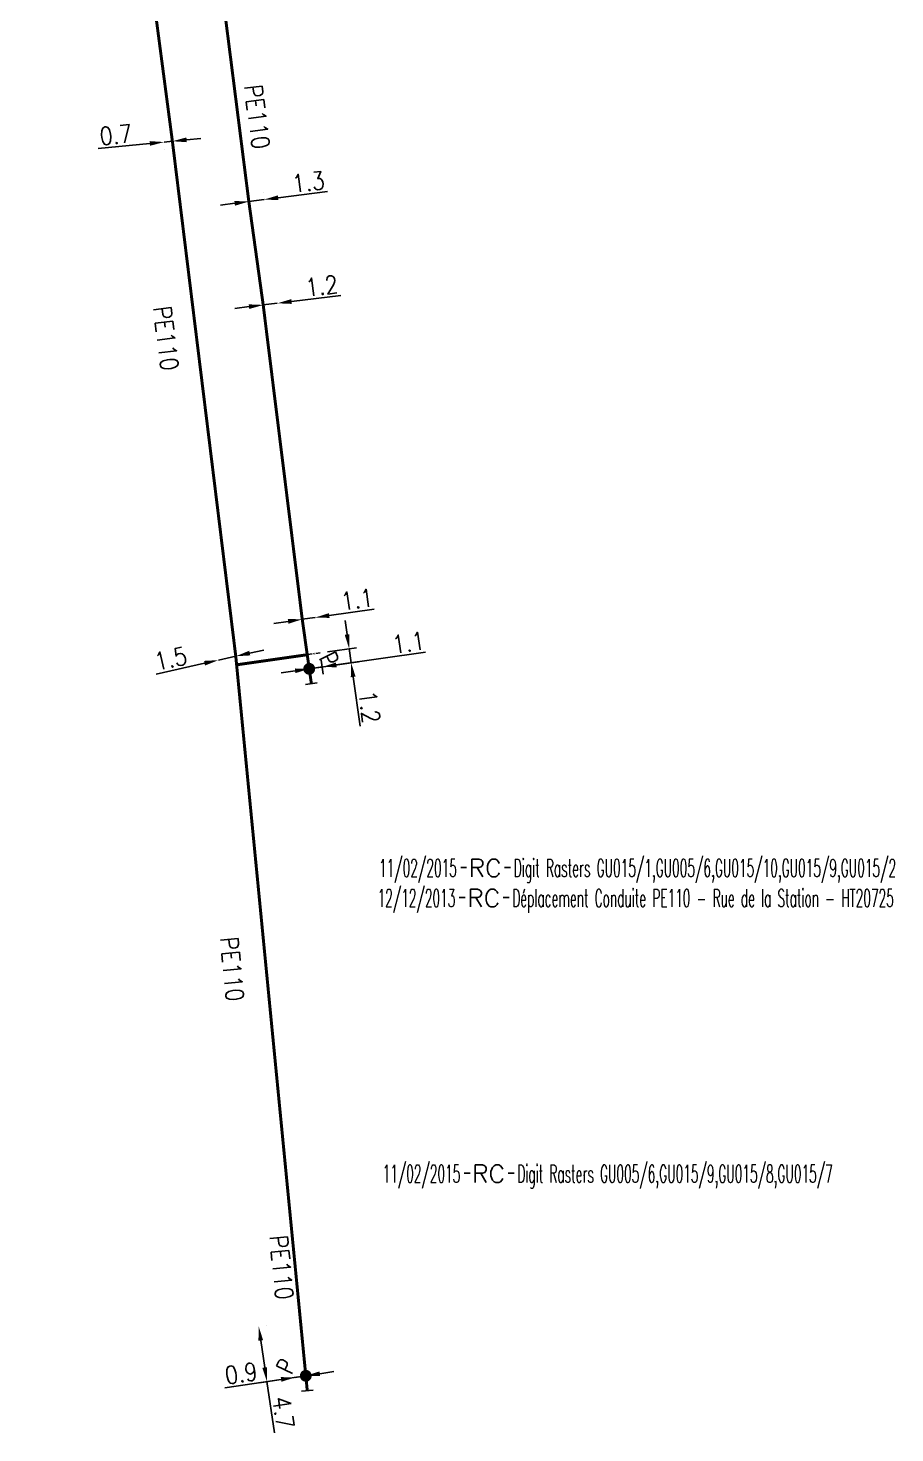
# Model space of a CAD drawing. Header units: millimetres. Extents: x 147000 to 147997, y 130417 to 131006.
# Drawn here: x 147411.2 to 147484.2, y 130716.7 to 130835 of the extents above; entities that cross this region are included whole.
import ezdxf
from ezdxf.enums import TextEntityAlignment as Align

# ---------------------------------------------------------------- set-up
doc = ezdxf.new("R2010")
doc.units = ezdxf.units.MM
doc.header["$PDMODE"] = 34
doc.linetypes.add('CENTER2', pattern=[28.575, 19.05, -3.175, 3.175, -3.175])
doc.linetypes.add('L_100_PE', pattern=[14, 10, -1.5, 1, -1.5])
doc.layers.get('0').update_dxf_attribs({"linetype": 'CONTINUOUS'})
doc.layers.get('Defpoints').update_dxf_attribs({"linetype": 'CONTINUOUS'})
for name, color, linetype in [('L_140', 3, 'CONTINUOUS'), ('L_300', 7, 'CONTINUOUS'), ('L_340', 7, 'CONTINUOUS')]:
    doc.layers.add(name, color=color, linetype=linetype)
doc.styles.add('G_ROMANS', font='ROMANS.SHX', dxfattribs={"width": 0.75})
doc.styles.get("Standard").update_dxf_attribs({"font": 'romans.shx', "width": 0.85})
doc.dimstyles.get("Standard").update_dxf_attribs({"dimtxt": 1.5, "dimasz": 1.2, "dimexe": 0.625, "dimexo": 0.625, "dimgap": 0.25, "dimtad": 1, "dimdec": 1, "dimzin": 0, "dimdsep": 46, "dimtxsty": 'Standard', "dimcen": -0.5, "dimadec": 0, "dimazin": 0, "dimtfac": 1, "dimtdec": 1, "dimtmove": 0, "dimatfit": 3, "dimfxl": 0, "dimtolj": 1, "dimtzin": 0, "dimarcsym": 0})

# ---------------------------------------------------------------- blocks, each defined once
blk = doc.blocks.new('GIS_MODF')
at = {"color": 0, "linetype": 'Continuous', "flags": 128}
for points in [[(-2.18, -0.01), (-1.68, -0.01)], [(1.52, -0.01), (2.02, -0.01)]]:
    blk.add_lwpolyline(points, dxfattribs=at)
at = {"color": 0, "linetype": 'Continuous', "width": 0.5}
blk.add_attdef('DATE', text='', height=1.5, dxfattribs=at).set_placement((-2.5, -0.8), align=Align.RIGHT)
at = {"color": 0, "linetype": 'Continuous', "width": 1.771291}
blk.add_attdef('USER', text='', height=1.5, dxfattribs=at).set_placement((-1.51, -0.8), (1.28, -0.8), align=Align.FIT)
at = {"color": 0, "linetype": 'Continuous', "width": 0.5}
blk.add_attdef('DESC', (2.29, -0.8), '', height=1.5, dxfattribs=at)
blk = doc.blocks.new('L_340_07')
at = {"color": 0, "linetype": 'Continuous', "const_width": 0.25, "flags": 128}
blk.add_lwpolyline([(0, 0), (1.25, 0)], dxfattribs=at)
at = {"color": 0, "linetype": 'Continuous', "flags": 128}
blk.add_lwpolyline([(1.25, -0.5), (1.25, 0.5)], dxfattribs=at)
at = {"color": 0, "linetype": 'Continuous', "width": 0.75, "flags": 3}
for tag, p in [('DEF_LEG', (0.72, -3.47)), ('DEF_COUP', (0.72, -5.97)), ('DEF_TYPE', (0.72, -8.47))]:
    blk.add_attdef(tag, text='', height=1.2, dxfattribs=at).set_placement(p, align=Align.MIDDLE)
blk = doc.blocks.new('L_300_12')
at = {"color": 0, "linetype": 'Continuous', "const_width": 0.497, "flags": 128}
blk.add_lwpolyline([(-0.25, 0, 1), (0.25, 0, 1)], format="xyb", close=True, dxfattribs=at)
at = {"color": 0, "linetype": 'Continuous', "style": 'G_ROMANS', "width": 0.75}
blk.add_text('P', height=1.5, dxfattribs=at).set_placement((0, 1.85), align=Align.MIDDLE)
at = {"color": 0, "linetype": 'Continuous', "width": 0.75, "flags": 3}
for tag, p in [('DEF_LEG', (0, -5)), ('DEF_COUP', (0, -7.5)), ('DEF_TYPE', (0, -10))]:
    blk.add_attdef(tag, text='', height=1.2, dxfattribs=at).set_placement(p, align=Align.MIDDLE)
blk = doc.blocks.new('*D93')
at = {"layer": 'Defpoints', "color": 0, "linetype": 'Continuous', "transparency": 16777216}
for p in [(147429.81, 130820.41), (147431.1, 130820.58), (147431.1, 130820.58)]:
    blk.add_point(p, dxfattribs=at)
at = {"layer": 'L_140', "color": 0, "linetype": 'Continuous', "lineweight": -2, "transparency": 16777216}
for p, q in [((147432.29, 130820.73), (147436.44, 130821.26)), ((147428.62, 130820.26), (147427.43, 130820.11)), ((147429.73, 130821.03), (147429.73, 130821.03)), ((147429.81, 130820.41), (147431.1, 130820.58)), ((147431.02, 130821.2), (147431.02, 130821.2))]:
    blk.add_line(p, q, dxfattribs=at)
at = {"layer": 'L_140', "color": 0, "linetype": 'Continuous', "transparency": 16777216}
for points in [[(147428.59, 130820.46), (147428.64, 130820.06), (147429.81, 130820.41)], [(147432.26, 130820.93), (147432.31, 130820.53), (147431.1, 130820.58)]]:
    blk.add_solid(points, dxfattribs=at)
at = {"layer": 'L_140', "color": 0, "linetype": 'Continuous', "transparency": 16777216, "insert": (147434.83, 130822.06), "char_height": 1.5, "attachment_point": 5, "rotation": 7.2524}
blk.add_mtext('\\A1;1.3', dxfattribs=at)
blk = doc.blocks.new('*D94')
at = {"layer": 'Defpoints', "color": 0, "linetype": 'Continuous', "transparency": 16777216}
for p in [(147432.21, 130811.84), (147432.21, 130811.84), (147431.02, 130811.7)]:
    blk.add_point(p, dxfattribs=at)
at = {"layer": 'L_140', "color": 0, "linetype": 'Continuous', "lineweight": -2, "transparency": 16777216}
for p, q in [((147431.02, 130811.7), (147432.21, 130811.84)), ((147433.4, 130811.99), (147437.56, 130812.49)), ((147429.83, 130811.56), (147428.63, 130811.41))]:
    blk.add_line(p, q, dxfattribs=at)
at = {"layer": 'L_140', "color": 0, "linetype": 'Continuous', "transparency": 16777216}
for points in [[(147429.8, 130811.75), (147429.85, 130811.36), (147431.02, 130811.7)], [(147433.38, 130812.19), (147433.42, 130811.79), (147432.21, 130811.84)]]:
    blk.add_solid(points, dxfattribs=at)
at = {"layer": 'L_140', "color": 0, "linetype": 'Continuous', "transparency": 16777216, "insert": (147435.95, 130813.31), "char_height": 1.5, "attachment_point": 5, "rotation": 6.8989}
blk.add_mtext('\\A1;1.2', dxfattribs=at)
blk = doc.blocks.new('*D95')
at = {"layer": 'Defpoints', "color": 0, "linetype": 'Continuous', "transparency": 16777216}
for p in [(147434.31, 130785.22), (147435.4, 130785.37), (147435.4, 130785.37)]:
    blk.add_point(p, dxfattribs=at)
at = {"layer": 'L_140', "color": 0, "linetype": 'Continuous', "lineweight": -2, "transparency": 16777216}
for p, q in [((147436.59, 130785.54), (147440.37, 130786.08)), ((147433.12, 130785.05), (147431.93, 130784.88)), ((147434.31, 130785.22), (147435.4, 130785.37))]:
    blk.add_line(p, q, dxfattribs=at)
at = {"layer": 'L_140', "color": 0, "linetype": 'Continuous', "transparency": 16777216}
for points in [[(147436.56, 130785.74), (147436.61, 130785.34), (147435.4, 130785.37)], [(147433.09, 130785.25), (147433.15, 130784.85), (147434.31, 130785.22)]]:
    blk.add_solid(points, dxfattribs=at)
at = {"layer": 'L_140', "color": 0, "linetype": 'Continuous', "transparency": 16777216, "insert": (147438.93, 130786.89), "char_height": 1.5, "attachment_point": 5, "rotation": 8.1128}
blk.add_mtext('\\A1;1.1', dxfattribs=at)
blk = doc.blocks.new('*D96')
at = {"layer": 'Defpoints', "color": 0, "linetype": 'Continuous', "transparency": 16777216}
for p in [(147435.82, 130782.4), (147434.9, 130781.05), (147435.99, 130781.21)]:
    blk.add_point(p, dxfattribs=at)
at = {"layer": 'L_300', "color": 0, "linetype": 'Continuous', "lineweight": -2, "transparency": 16777216}
for p, q in [((147437.18, 130781.38), (147444.7, 130782.45)), ((147434.9, 130781.05), (147435.99, 130781.21)), ((147435.91, 130781.78), (147436.08, 130780.59)), ((147433.71, 130780.89), (147432.53, 130780.72))]:
    blk.add_line(p, q, dxfattribs=at)
at = {"layer": 'L_300', "color": 0, "linetype": 'Continuous', "transparency": 16777216}
for points in [[(147433.69, 130781.08), (147433.74, 130780.69), (147434.9, 130781.05)], [(147437.15, 130781.58), (147437.21, 130781.18), (147435.99, 130781.21)]]:
    blk.add_solid(points, dxfattribs=at)
at = {"layer": 'L_300', "color": 0, "linetype": 'Continuous', "transparency": 16777216, "insert": (147443.26, 130783.26), "char_height": 1.5, "attachment_point": 5, "rotation": 8.1128}
blk.add_mtext('\\A1;1.1', dxfattribs=at)
blk = doc.blocks.new('*D97')
at = {"layer": 'Defpoints', "color": 0, "linetype": 'Continuous', "transparency": 16777216}
for p in [(147427.25, 130781.78), (147427.25, 130781.78), (147428.71, 130782.11)]:
    blk.add_point(p, dxfattribs=at)
at = {"layer": 'L_140', "color": 0, "linetype": 'Continuous', "lineweight": -2, "transparency": 16777216}
for p, q in [((147429.88, 130782.37), (147431.06, 130782.63)), ((147426.08, 130781.52), (147421.99, 130780.61)), ((147428.71, 130782.11), (147427.25, 130781.78))]:
    blk.add_line(p, q, dxfattribs=at)
at = {"layer": 'L_140', "color": 0, "linetype": 'Continuous', "transparency": 16777216}
for points in [[(147429.84, 130782.57), (147429.93, 130782.18), (147428.71, 130782.11)], [(147426.04, 130781.72), (147426.12, 130781.33), (147427.25, 130781.78)]]:
    blk.add_solid(points, dxfattribs=at)
at = {"layer": 'L_140', "color": 0, "linetype": 'Continuous', "transparency": 16777216, "insert": (147423.23, 130781.91), "char_height": 1.5, "attachment_point": 5, "rotation": 12.6017}
blk.add_mtext('\\A1;1.5', dxfattribs=at)
blk = doc.blocks.new('*D98')
at = {"layer": 'Defpoints', "color": 0, "linetype": 'Continuous', "transparency": 16777216}
for p in [(147435.82, 130782.4), (147438.26, 130782.75), (147434.9, 130781.05)]:
    blk.add_point(p, dxfattribs=at)
at = {"layer": 'L_300', "color": 0, "linetype": 'Continuous', "lineweight": -2, "transparency": 16777216}
for p, q in [((147438.09, 130783.93), (147437.92, 130785.12)), ((147436.44, 130782.49), (147438.88, 130782.83)), ((147438.26, 130782.75), (147438.43, 130781.56)), ((147435.52, 130781.14), (147439.05, 130781.65)), ((147438.6, 130780.37), (147439.19, 130776.22))]:
    blk.add_line(p, q, dxfattribs=at)
at = {"layer": 'L_300', "color": 0, "linetype": 'Continuous', "transparency": 16777216}
for points in [[(147438.29, 130783.96), (147437.89, 130783.91), (147438.26, 130782.75)], [(147438.8, 130780.4), (147438.4, 130780.34), (147438.43, 130781.56)]]:
    blk.add_solid(points, dxfattribs=at)
at = {"layer": 'L_300', "color": 0, "linetype": 'Continuous', "transparency": 16777216, "insert": (147439.97, 130777.84), "char_height": 1.5, "attachment_point": 5, "rotation": 278.1128}
blk.add_mtext('\\A1;1.2', dxfattribs=at)
blk = doc.blocks.new('*D102')
at = {"layer": 'Defpoints', "color": 0, "linetype": 'Continuous', "transparency": 16777216}
for p in [(147422.68, 130825.42), (147422.68, 130825.42), (147423.37, 130825.49)]:
    blk.add_point(p, dxfattribs=at)
at = {"layer": 'L_140', "color": 0, "linetype": 'Continuous', "lineweight": -2, "transparency": 16777216}
for p, q in [((147421.48, 130825.3), (147417.13, 130824.88)), ((147423.37, 130825.49), (147422.68, 130825.42)), ((147422.74, 130824.8), (147422.74, 130824.8)), ((147423.44, 130824.87), (147423.44, 130824.87)), ((147424.57, 130825.61), (147425.76, 130825.72))]:
    blk.add_line(p, q, dxfattribs=at)
at = {"layer": 'L_140', "color": 0, "linetype": 'Continuous', "transparency": 16777216}
for points in [[(147421.46, 130825.5), (147421.5, 130825.11), (147422.68, 130825.42)], [(147424.55, 130825.81), (147424.59, 130825.41), (147423.37, 130825.49)]]:
    blk.add_solid(points, dxfattribs=at)
at = {"layer": 'L_140', "color": 0, "linetype": 'Continuous', "transparency": 16777216, "insert": (147418.61, 130826.03), "char_height": 1.5, "attachment_point": 5, "rotation": 5.6088}
blk.add_mtext('\\A1;0.7', dxfattribs=at)
blk = doc.blocks.new('*D256')
at = {"layer": 'Defpoints', "color": 0, "linetype": 'Continuous', "transparency": 16777216}
for p in [(147430.64, 130725.67), (147430.64, 130725.67), (147434.61, 130721.5)]:
    blk.add_point(p, dxfattribs=at)
at = {"layer": 'L_300', "color": 0, "linetype": 'Continuous', "lineweight": -2, "transparency": 16777216}
for p, q in [((147431.26, 130725.76), (147431.26, 130725.76)), ((147430.82, 130724.48), (147431.15, 130722.2)), ((147433.99, 130721.41), (147430.71, 130720.92)), ((147431.33, 130721.02), (147431.97, 130716.69))]:
    blk.add_line(p, q, dxfattribs=at)
at = {"layer": 'L_300', "color": 0, "linetype": 'Continuous', "transparency": 16777216}
for points in [[(147431.01, 130724.51), (147430.62, 130724.45), (147430.64, 130725.67)], [(147431.35, 130722.23), (147430.95, 130722.17), (147431.33, 130721.02)]]:
    blk.add_solid(points, dxfattribs=at)
at = {"layer": 'L_300', "color": 0, "linetype": 'Continuous', "transparency": 16777216, "insert": (147432.72, 130718.41), "char_height": 1.5, "attachment_point": 5, "rotation": 278.4013}
blk.add_mtext('\\A1;4.7', dxfattribs=at)
blk = doc.blocks.new('*D257')
at = {"layer": 'Defpoints', "color": 0, "linetype": 'Continuous', "transparency": 16777216}
for p in [(147433.72, 130721.37), (147433.72, 130721.37), (147434.61, 130721.5)]:
    blk.add_point(p, dxfattribs=at)
at = {"layer": 'L_300', "color": 0, "linetype": 'Continuous', "lineweight": -2, "transparency": 16777216}
for p, q in [((147435.79, 130721.68), (147436.98, 130721.85)), ((147432.53, 130721.19), (147427.78, 130720.49)), ((147434.61, 130721.5), (147433.72, 130721.37))]:
    blk.add_line(p, q, dxfattribs=at)
at = {"layer": 'L_300', "color": 0, "linetype": 'Continuous', "transparency": 16777216}
for points in [[(147435.76, 130721.87), (147435.82, 130721.48), (147434.61, 130721.5)], [(147432.5, 130721.39), (147432.56, 130721), (147433.72, 130721.37)]]:
    blk.add_solid(points, dxfattribs=at)
at = {"layer": 'L_300', "color": 0, "linetype": 'Continuous', "transparency": 16777216, "insert": (147429.17, 130721.71), "char_height": 1.5, "attachment_point": 5, "rotation": 8.4013}
blk.add_mtext('\\A1;0.9', dxfattribs=at)

msp = doc.modelspace()

# ---------------------------------------------------------------- linework, layer by layer
at = {"layer": 'L_140', "linetype": 'L_100_PE', "const_width": 0.25, "flags": 128}
for points in [[(147434.9, 130781.05), (147434.73, 130782.24), (147434.31, 130785.22), (147431.02, 130811.7), (147429.81, 130820.41), (147426.76, 130844.43), (147424.51, 130862.34), (147422.2, 130879.47), (147421.47, 130885.92), (147419.47, 130897.88), (147416.4, 130914.44), (147415.01, 130921.91), (147414.78, 130926.43), (147413.81, 130931.19), (147412.77, 130936.28), (147411.61, 130941.56), (147411.34, 130944.72), (147411.91, 130947.54), (147414.97, 130956.94), (147415.88, 130960), (147421, 130969.23), (147423.89, 130975.91), (147424.14, 130977.95), (147427.27, 130983.14), (147428.73, 130986.65), (147432, 130990.78), (147436.56, 131000)], [(147434.73, 130782.24), (147428.78, 130781.39)]]:
    msp.add_lwpolyline(points, dxfattribs=at)
at = {"layer": 'L_140', "linetype": 'L_100_PE', "flags": 128}
msp.add_lwpolyline([(147434.61, 130721.5, 0.25, 0.25, 0), (147428.78, 130781.39, 0.25, 0.25, 0), (147428.71, 130782.11, 0.25, 0.25, 0), (147423.37, 130825.49, 0.25, 0.25, 0), (147419.31, 130856.3, 0.25, 0.25, 0), (147417.7, 130868.85, 0.25, 0.25, 0), (147416.07, 130881.4, 0.25, 0.25, 0), (147413.82, 130895.81, 0.25, 0.25, 0), (147411.73, 130907.46, 0.25, 0.25, 0), (147411.67, 130907.75, 0, 0, 0)], format="xyseb", dxfattribs=at)
at = {"layer": 'L_140', "color": 7, "linetype": 'CENTER2', "ltscale": 0.02, "flags": 128}
msp.add_lwpolyline([(147435.82, 130782.4), (147434.73, 130782.24)], dxfattribs=at)

# ---------------------------------------------------------------- block references
at = {"layer": 'L_140'}
ref = msp.add_blockref('GIS_MODF', (147449.84, 130764.32), dxfattribs=at)
ref.add_attrib('DATE', '11/02/2015', dxfattribs={"layer": '0', "color": 0, "linetype": 'Continuous', "height": 1.5, "width": 0.5}).set_placement((147447.33, 130763.52), align=Align.RIGHT)
ref.add_attrib('USER', 'RC', dxfattribs={"layer": '0', "color": 0, "linetype": 'Continuous', "height": 1.5, "width": 0.99919}).set_placement((147448.33, 130763.52), (147451.11, 130763.52), align=Align.FIT)
ref.add_attrib('DESC', 'Digit Rasters GU015/1,GU005/6,GU015/10,GU015/9,GU015/2', (147452.13, 130763.52), dxfattribs={"layer": '0', "color": 0, "linetype": 'Continuous', "height": 1.5, "width": 0.5})
ref = msp.add_blockref('GIS_MODF', (147449.71, 130761.79), dxfattribs=at)
ref.add_attrib('DATE', '12/12/2013', dxfattribs={"layer": '0', "color": 0, "linetype": 'Continuous', "height": 1.5, "width": 0.5}).set_placement((147447.21, 130760.99), align=Align.RIGHT)
ref.add_attrib('USER', 'RC', dxfattribs={"layer": '0', "color": 0, "linetype": 'Continuous', "height": 1.5, "width": 0.99919}).set_placement((147448.21, 130760.99), (147450.99, 130760.99), align=Align.FIT)
ref.add_attrib('DESC', 'Déplacement Conduite PE110 - Rue de la Station - HT20725', (147452, 130760.99), dxfattribs={"layer": '0', "color": 0, "linetype": 'Continuous', "height": 1.5, "width": 0.5})
ref = msp.add_blockref('GIS_MODF', (147450.13, 130738.57), dxfattribs=at)
ref.add_attrib('DATE', '11/02/2015', dxfattribs={"layer": '0', "color": 0, "linetype": 'Continuous', "height": 1.5, "width": 0.5}).set_placement((147447.63, 130737.77), align=Align.RIGHT)
ref.add_attrib('USER', 'RC', dxfattribs={"layer": '0', "color": 0, "linetype": 'Continuous', "height": 1.5, "width": 0.99919}).set_placement((147448.62, 130737.77), (147451.4, 130737.77), align=Align.FIT)
ref.add_attrib('DESC', 'Digit Rasters GU005/6,GU015/9,GU015/8,GU015/7', (147452.42, 130737.77), dxfattribs={"layer": '0', "color": 0, "linetype": 'Continuous', "height": 1.5, "width": 0.5})
at = {"layer": 'L_300'}
for p, rotation in [((147434.9, 130781.05), 295.9910578272542), ((147434.61, 130721.5), 64.10416091793614)]:
    msp.add_blockref('L_300_12', p, dxfattribs=dict(at, rotation=rotation))
at = {"layer": 'L_340'}
for p, rotation in [((147434.9, 130781.05), 278.112837926669), ((147434.61, 130721.5), 275.5557457689364)]:
    msp.add_blockref('L_340_07', p, dxfattribs=dict(at, rotation=rotation))

# ---------------------------------------------------------------- texts
at = {"layer": 'L_140', "linetype": 'Continuous', "width": 0.85}
for rotation, p in [(277.2392, (147429.42, 130830.17)), (277.0176, (147421.76, 130811.51)), (275.5557, (147427.39, 130758.41)), (275.5557, (147431.56, 130733.28))]:
    msp.add_text('PE110', height=1.5, rotation=rotation, dxfattribs=at).set_placement(p)

# ---------------------------------------------------------------- dimensions: what is measured, and where the dimension line sits
at = {"layer": 'L_140', "linetype": 'Continuous'}
for base, p1, p2, angle, picture, middle in [((147422.68, 130825.42), (147423.37, 130825.49), (147422.68, 130825.42), 5.6088, '*D102', (147418.71, 130825.03)), ((147431.1, 130820.58), (147429.81, 130820.41), (147431.1, 130820.58), 187.2524, '*D93', (147434.96, 130821.07)), ((147432.21, 130811.84), (147431.02, 130811.7), (147432.21, 130811.84), 186.8989, '*D94', (147436.07, 130812.31)), ((147435.4, 130785.37), (147434.31, 130785.22), (147435.4, 130785.37), 188.1128, '*D95', (147439.07, 130785.9)), ((147427.25, 130781.78), (147428.71, 130782.11), (147427.25, 130781.78), 12.6017, '*D97', (147423.45, 130780.93))]:
    dim = msp.add_linear_dim(base=base, p1=p1, p2=p2, angle=angle, dimstyle='Standard', dxfattribs=at)
    dim.commit()
    dim.dimension.update_dxf_attribs({"geometry": picture, "text_midpoint": middle, "dimtype": 160})
at = {"layer": 'L_300', "linetype": 'Continuous'}
for base, p1, p2, angle, picture, middle in [((147438.26, 130782.75), (147434.9, 130781.05), (147435.82, 130782.4), 278.1128, '*D98', (147438.98, 130777.7)), ((147435.99, 130781.21), (147434.9, 130781.05), (147435.82, 130782.4), 188.1128, '*D96', (147443.4, 130782.27)), ((147430.64, 130725.67), (147434.61, 130721.5), (147430.64, 130725.67), 278.4013, '*D256', (147431.74, 130718.26)), ((147433.72, 130721.37), (147434.61, 130721.5), (147433.72, 130721.37), 8.4013, '*D257', (147429.32, 130720.72))]:
    dim = msp.add_linear_dim(base=base, p1=p1, p2=p2, angle=angle, dimstyle='Standard', dxfattribs=at)
    dim.commit()
    dim.dimension.update_dxf_attribs({"geometry": picture, "text_midpoint": middle, "dimtype": 160})

doc.saveas('drawing.dxf')
